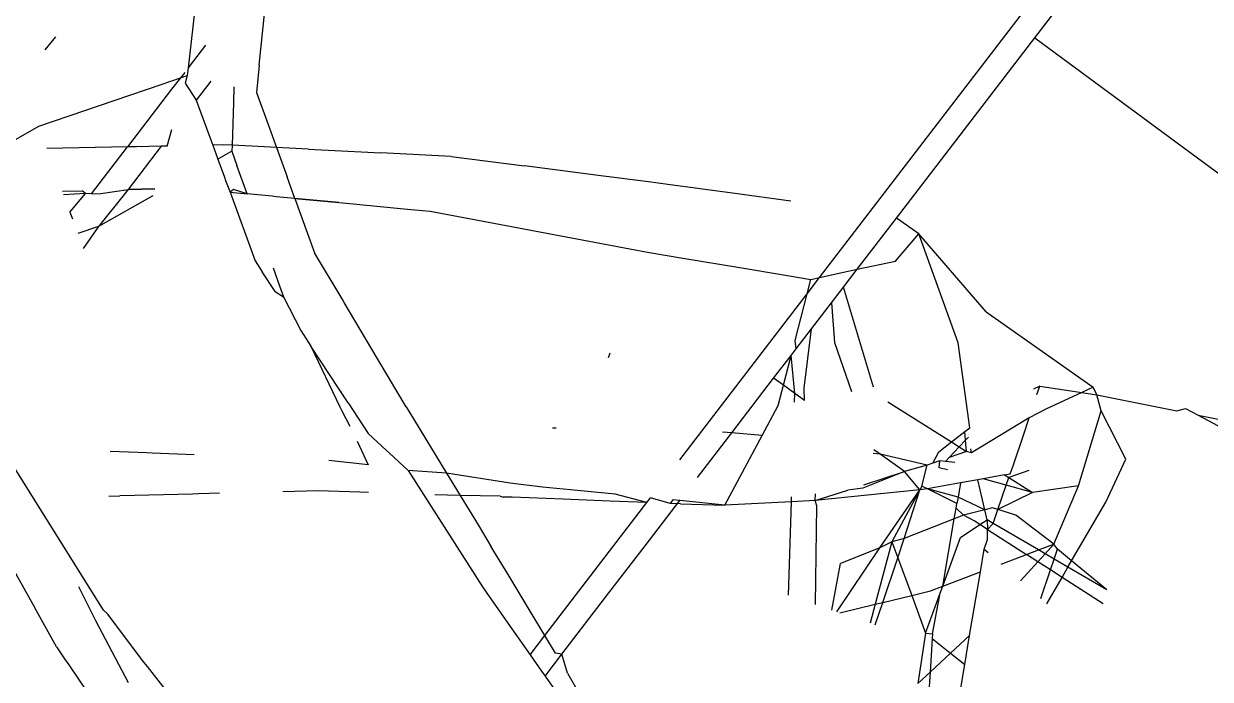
# Model space of a CAD drawing. Header units: inches. Extents: x 3324238 to 135265466, y -1036581 to 20094598.
# Drawn here: x 3354732.5178 to 3354732.8879, y -519088.9574 to -519088.753 of the extents above; entities that cross this region are included whole.
import ezdxf

# ---------------------------------------------------------------- set-up
doc = ezdxf.new("R2010")
doc.units = ezdxf.units.IN
doc.header["$MEASUREMENT"] = 0

msp = doc.modelspace()

# ---------------------------------------------------------------- linework, layer by layer
for p, q in [((3354732.76604, -519088.83211, 0.00267), (3354732.87923, -519088.68457, 0.00267)), ((3354732.8332, -519088.75732, 0.00267), (3354732.88539, -519088.68929, 0.00267)), ((3354732.57371, -519088.72611, 0.00267), (3354732.56909, -519088.76673, 0.00267)), ((3354732.59127, -519088.76587, 0.00267), (3354732.59296, -519088.74893, 0.00267)), ((3354732.52447, -519088.76114, 0.00267), (3354732.52785, -519088.75701, 0.00267)), ((3354732.79, -519088.81363, 0.00267), (3354732.8332, -519088.75732, 0.00267)), ((3354732.8332, -519088.75732, 0.00267), (3354732.89741, -519088.80478, 0.00267)), ((3354732.57453, -519088.75963, 0.00267), (3354732.56909, -519088.76673, 0.00267)), ((3354732.59127, -519088.76587, 0.00267), (3354732.59043, -519088.77439, 0.00267)), ((3354732.56069, -519088.77192, 0.00267), (3354732.56667, -519088.76988, 0.00267)), ((3354732.56667, -519088.76988, 0.00267), (3354732.56385, -519088.77335, 0.00267)), ((3354732.568, -519088.76815, 0.00267), (3354732.56667, -519088.76988, 0.00267)), ((3354732.56667, -519088.76988, 0.00267), (3354732.56881, -519088.76915, 0.00267)), ((3354732.56881, -519088.76915, 0.00267), (3354732.56813, -519088.77155, 0.00267)), ((3354732.56909, -519088.76673, 0.00267), (3354732.56881, -519088.76915, 0.00267)), ((3354732.52247, -519088.78496, 0.00267), (3354732.56069, -519088.77192, 0.00267)), ((3354732.56385, -519088.77335, 0.00267), (3354732.55019, -519088.79138, 0.00267)), ((3354732.56813, -519088.77155, 0.00267), (3354732.57163, -519088.77684, 0.00267)), ((3354732.57615, -519088.77093, 0.00267), (3354732.57163, -519088.77684, 0.00267)), ((3354732.58333, -519088.77267, 0.00267), (3354732.58318, -519088.77753, 0.00267)), ((3354732.57163, -519088.77684, 0.00267), (3354732.57554, -519088.78754, 0.00267)), ((3354732.58318, -519088.77753, 0.00267), (3354732.58278, -519088.79087, 0.00267)), ((3354732.59043, -519088.77439, 0.00267), (3354732.59406, -519088.78442, 0.00267)), ((3354732.48079, -519088.80859, 0.00267), (3354732.52247, -519088.78496, 0.00267)), ((3354732.59406, -519088.78442, 0.00267), (3354732.59665, -519088.79158, 0.00267)), ((3354732.56253, -519088.79111, 0.00267), (3354732.56401, -519088.78592, 0.00267)), ((3354732.57554, -519088.78754, 0.00267), (3354732.57674, -519088.7908, 0.00267)), ((3354732.55019, -519088.79138, 0.00267), (3354732.52501, -519088.79193, 0.00267)), ((3354732.53895, -519088.80604, 0.00267), (3354732.55019, -519088.79138, 0.00267)), ((3354732.55299, -519088.79132, 0.00267), (3354732.55019, -519088.79138, 0.00267)), ((3354732.5607, -519088.79115, 0.00267), (3354732.55037, -519088.80467, 0.00267)), ((3354732.5607, -519088.79115, 0.00267), (3354732.55299, -519088.79132, 0.00267)), ((3354732.56253, -519088.79111, 0.00267), (3354732.5607, -519088.79115, 0.00267)), ((3354732.58011, -519088.79073, 0.00267), (3354732.57674, -519088.7908, 0.00267)), ((3354732.57674, -519088.7908, 0.00267), (3354732.57835, -519088.7952, 0.00267)), ((3354732.58278, -519088.79087, 0.00267), (3354732.58011, -519088.79073, 0.00267)), ((3354732.58278, -519088.79087, 0.00267), (3354732.58272, -519088.79273, 0.00267)), ((3354732.58891, -519088.79118, 0.00267), (3354732.58278, -519088.79087, 0.00267)), ((3354732.59665, -519088.79158, 0.00267), (3354732.58891, -519088.79118, 0.00267)), ((3354732.60661, -519088.79209, 0.00267), (3354732.59665, -519088.79158, 0.00267)), ((3354732.59665, -519088.79158, 0.00267), (3354732.59997, -519088.80075, 0.00267)), ((3354732.60661, -519088.79209, 0.00267), (3354732.62916, -519088.79325, 0.00267)), ((3354732.58272, -519088.79273, 0.00267), (3354732.57835, -519088.7952, 0.00267)), ((3354732.57835, -519088.7952, 0.00267), (3354732.58042, -519088.80085, 0.00267)), ((3354732.58272, -519088.79273, 0.00267), (3354732.58431, -519088.79722, 0.00267)), ((3354732.65112, -519088.79437, 0.00267), (3354732.62916, -519088.79325, 0.00267)), ((3354732.65112, -519088.79437, 0.00267), (3354732.674, -519088.79731, 0.00267)), ((3354732.58744, -519088.80605, 0.00267), (3354732.58431, -519088.79722, 0.00267)), ((3354732.69777, -519088.80037, 0.00267), (3354732.674, -519088.79731, 0.00267)), ((3354732.58042, -519088.80085, 0.00267), (3354732.58078, -519088.80185, 0.00267)), ((3354732.58078, -519088.80185, 0.00267), (3354732.58214, -519088.80555, 0.00267)), ((3354732.60239, -519088.80746, 0.00267), (3354732.59997, -519088.80075, 0.00267)), ((3354732.7127, -519088.80228, 0.00267), (3354732.69777, -519088.80037, 0.00267)), ((3354732.71874, -519088.80311, 0.00267), (3354732.7127, -519088.80228, 0.00267)), ((3354732.73886, -519088.80584, 0.00267), (3354732.71874, -519088.80311, 0.00267)), ((3354732.52985, -519088.80521, 0.00267), (3354732.53605, -519088.80505, 0.00267)), ((3354732.53701, -519088.80588, 0.00267), (3354732.53025, -519088.80631, 0.00267)), ((3354732.53221, -519088.81169, 0.00267), (3354732.53701, -519088.80588, 0.00267)), ((3354732.53701, -519088.80588, 0.00267), (3354732.53605, -519088.80505, 0.00267)), ((3354732.53895, -519088.80604, 0.00267), (3354732.53701, -519088.80588, 0.00267)), ((3354732.53895, -519088.80604, 0.00267), (3354732.5418, -519088.80595, 0.00267)), ((3354732.54958, -519088.8057, 0.00267), (3354732.54108, -519088.81621, 0.00267)), ((3354732.55809, -519088.80662, 0.00267), (3354732.54108, -519088.81621, 0.00267)), ((3354732.5418, -519088.80595, 0.00267), (3354732.55037, -519088.80467, 0.00267)), ((3354732.55037, -519088.80467, 0.00267), (3354732.54958, -519088.8057, 0.00267)), ((3354732.55037, -519088.80467, 0.00267), (3354732.55871, -519088.80445, 0.00267)), ((3354732.55871, -519088.80445, 0.00267), (3354732.55037, -519088.80467, 0.00267)), ((3354732.58319, -519088.80465, 0.00267), (3354732.58214, -519088.80555, 0.00267)), ((3354732.58214, -519088.80555, 0.00267), (3354732.58994, -519088.82688, 0.00267)), ((3354732.58214, -519088.80555, 0.00267), (3354732.58744, -519088.80605, 0.00267)), ((3354732.58744, -519088.80605, 0.00267), (3354732.58319, -519088.80465, 0.00267)), ((3354732.59533, -519088.80679, 0.00267), (3354732.58744, -519088.80605, 0.00267)), ((3354732.59651, -519088.80691, 0.00267), (3354732.59533, -519088.80679, 0.00267)), ((3354732.60239, -519088.80746, 0.00267), (3354732.59651, -519088.80691, 0.00267)), ((3354732.75702, -519088.80832, 0.00267), (3354732.73886, -519088.80584, 0.00267)), ((3354732.60239, -519088.80746, 0.00267), (3354732.60851, -519088.82438, 0.00267)), ((3354732.61605, -519088.80875, 0.00267), (3354732.60239, -519088.80746, 0.00267)), ((3354732.60239, -519088.80746, 0.00267), (3354732.61605, -519088.80875, 0.00267)), ((3354732.61605, -519088.80875, 0.00267), (3354732.61728, -519088.80886, 0.00267)), ((3354732.61728, -519088.80886, 0.00267), (3354732.63853, -519088.81087, 0.00267)), ((3354732.63853, -519088.81087, 0.00267), (3354732.63975, -519088.81098, 0.00267)), ((3354732.53221, -519088.81169, 0.00267), (3354732.53298, -519088.81383, 0.00267)), ((3354732.63975, -519088.81098, 0.00267), (3354732.64461, -519088.81144, 0.00267)), ((3354732.64461, -519088.81144, 0.00267), (3354732.71234, -519088.82424, 0.00267)), ((3354732.77777, -519088.82957, 0.00267), (3354732.79, -519088.81363, 0.00267)), ((3354732.79701, -519088.81854, 0.00267), (3354732.79, -519088.81363, 0.00267)), ((3354732.54108, -519088.81621, 0.00267), (3354732.53465, -519088.81839, 0.00267)), ((3354732.54108, -519088.81621, 0.00267), (3354732.53634, -519088.82303, 0.00267)), ((3354732.78968, -519088.82698, 0.00267), (3354732.79701, -519088.81854, 0.00267)), ((3354732.80924, -519088.85245, 0.00267), (3354732.79701, -519088.81854, 0.00267)), ((3354732.81797, -519088.84282, 0.00267), (3354732.79701, -519088.81854, 0.00267)), ((3354732.61709, -519088.83881, 0.00267), (3354732.60851, -519088.82438, 0.00267)), ((3354732.71234, -519088.82424, 0.00267), (3354732.72334, -519088.82607, 0.00267)), ((3354732.58994, -519088.82688, 0.00267), (3354732.59219, -519088.83031, 0.00267)), ((3354732.59561, -519088.82908, 0.00267), (3354732.59761, -519088.83472, 0.00267)), ((3354732.72334, -519088.82607, 0.00267), (3354732.74121, -519088.82904, 0.00267)), ((3354732.74121, -519088.82904, 0.00267), (3354732.75479, -519088.8313, 0.00267)), ((3354732.77777, -519088.82957, 0.00267), (3354732.78968, -519088.82698, 0.00267)), ((3354732.59624, -519088.83651, 0.00267), (3354732.59219, -519088.83031, 0.00267)), ((3354732.75479, -519088.8313, 0.00267), (3354732.76328, -519088.83271, 0.00267)), ((3354732.76212, -519088.83721, 0.00267), (3354732.76604, -519088.83211, 0.00267)), ((3354732.76212, -519088.83721, 0.00267), (3354732.76328, -519088.83271, 0.00267)), ((3354732.76328, -519088.83271, 0.00267), (3354732.76604, -519088.83211, 0.00267)), ((3354732.76604, -519088.83211, 0.00267), (3354732.77492, -519088.83019, 0.00267)), ((3354732.77348, -519088.83516, 0.00267), (3354732.77777, -519088.82957, 0.00267)), ((3354732.77492, -519088.83019, 0.00267), (3354732.77777, -519088.82957, 0.00267)), ((3354732.59624, -519088.83651, 0.00267), (3354732.59883, -519088.83816, 0.00267)), ((3354732.59761, -519088.83472, 0.00267), (3354732.59883, -519088.83816, 0.00267)), ((3354732.76979, -519088.83997, 0.00267), (3354732.77348, -519088.83516, 0.00267)), ((3354732.78287, -519088.86634, 0.00267), (3354732.77348, -519088.83516, 0.00267)), ((3354732.59883, -519088.83816, 0.00267), (3354732.6042, -519088.84866, 0.00267)), ((3354732.61775, -519088.83992, 0.00267), (3354732.61709, -519088.83881, 0.00267)), ((3354732.62804, -519088.85723, 0.00267), (3354732.61775, -519088.83992, 0.00267)), ((3354732.7224, -519088.88899, 0.00267), (3354732.76212, -519088.83721, 0.00267)), ((3354732.75838, -519088.85177, 0.00267), (3354732.76212, -519088.83721, 0.00267)), ((3354732.76356, -519088.84809, 0.00267), (3354732.76979, -519088.83997, 0.00267)), ((3354732.76979, -519088.83997, 0.00267), (3354732.77065, -519088.85237, 0.00267)), ((3354732.81797, -519088.84282, 0.00267), (3354732.8514, -519088.86633, 0.00267)), ((3354732.6042, -519088.84866, 0.00267), (3354732.60666, -519088.85242, 0.00267)), ((3354732.75873, -519088.85438, 0.00267), (3354732.76356, -519088.84809, 0.00267)), ((3354732.76118, -519088.8666, 0.00267), (3354732.76356, -519088.84809, 0.00267)), ((3354732.60666, -519088.85242, 0.00267), (3354732.60739, -519088.85354, 0.00267)), ((3354732.60739, -519088.85354, 0.00267), (3354732.61637, -519088.87244, 0.00267)), ((3354732.61895, -519088.8712, 0.00267), (3354732.60739, -519088.85354, 0.00267)), ((3354732.75718, -519088.8564, 0.00267), (3354732.75873, -519088.85438, 0.00267)), ((3354732.75873, -519088.85438, 0.00267), (3354732.75838, -519088.85177, 0.00267)), ((3354732.77065, -519088.85237, 0.00267), (3354732.77598, -519088.86766, 0.00267)), ((3354732.81286, -519088.879, 0.00267), (3354732.80924, -519088.85245, 0.00267)), ((3354732.62871, -519088.85836, 0.00267), (3354732.62804, -519088.85723, 0.00267)), ((3354732.63708, -519088.87245, 0.00267), (3354732.62871, -519088.85836, 0.00267)), ((3354732.7006, -519088.85571, 0.00267), (3354732.70005, -519088.85717, 0.00267)), ((3354732.7517, -519088.86356, 0.00267), (3354732.75718, -519088.8564, 0.00267)), ((3354732.75478, -519088.86575, 0.00267), (3354732.75718, -519088.8564, 0.00267)), ((3354732.75829, -519088.86825, 0.00267), (3354732.75718, -519088.8564, 0.00267)), ((3354732.73863, -519088.88059, 0.00267), (3354732.7517, -519088.86356, 0.00267)), ((3354732.75478, -519088.86575, 0.00267), (3354732.7517, -519088.86356, 0.00267)), ((3354732.75316, -519088.87202, 0.00267), (3354732.75478, -519088.86575, 0.00267)), ((3354732.75829, -519088.86825, 0.00267), (3354732.75478, -519088.86575, 0.00267)), ((3354732.8347, -519088.86598, 0.00267), (3354732.83274, -519088.8669, 0.00267)), ((3354732.83382, -519088.86866, 0.00267), (3354732.8347, -519088.86598, 0.00267)), ((3354732.8347, -519088.86598, 0.00267), (3354732.84783, -519088.86799, 0.00267)), ((3354732.8514, -519088.86633, 0.00267), (3354732.84783, -519088.86799, 0.00267)), ((3354732.85247, -519088.8687, 0.00267), (3354732.8514, -519088.86633, 0.00267)), ((3354732.7582, -519088.87105, 0.00267), (3354732.75829, -519088.86825, 0.00267)), ((3354732.76138, -519088.87045, 0.00267), (3354732.75829, -519088.86825, 0.00267)), ((3354732.76138, -519088.87045, 0.00267), (3354732.76118, -519088.8666, 0.00267)), ((3354732.84783, -519088.86799, 0.00267), (3354732.83659, -519088.87318, 0.00267)), ((3354732.84783, -519088.86799, 0.00267), (3354732.85247, -519088.8687, 0.00267)), ((3354732.85384, -519088.87375, 0.00267), (3354732.85247, -519088.8687, 0.00267)), ((3354732.85247, -519088.8687, 0.00267), (3354732.87744, -519088.87373, 0.00267)), ((3354732.61637, -519088.87244, 0.00267), (3354732.61702, -519088.87373, 0.00267)), ((3354732.61702, -519088.87373, 0.00267), (3354732.61947, -519088.8785, 0.00267)), ((3354732.61895, -519088.8712, 0.00267), (3354732.62523, -519088.88079, 0.00267)), ((3354732.63708, -519088.87245, 0.00267), (3354732.63968, -519088.87672, 0.00267)), ((3354732.74813, -519088.88139, 0.00267), (3354732.75316, -519088.87202, 0.00267)), ((3354732.78736, -519088.87088, 0.00267), (3354732.80718, -519088.8834, 0.00267)), ((3354732.83659, -519088.87318, 0.00267), (3354732.83143, -519088.87593, 0.00267)), ((3354732.84679, -519088.8971, 0.00267), (3354732.85384, -519088.87375, 0.00267)), ((3354732.86158, -519088.88882, 0.00267), (3354732.85384, -519088.87375, 0.00267)), ((3354732.87744, -519088.87373, 0.00267), (3354732.8802, -519088.87294, 0.00267)), ((3354732.8802, -519088.87294, 0.00267), (3354732.88409, -519088.87503, 0.00267)), ((3354732.54264, -519088.93586, 0.00267), (3354732.5049, -519088.8755, 0.00267)), ((3354732.63968, -519088.87672, 0.00267), (3354732.64966, -519088.89314, 0.00267)), ((3354732.83143, -519088.87593, 0.00267), (3354732.81347, -519088.88684, 0.00267)), ((3354732.82977, -519088.88096, 0.00267), (3354732.83143, -519088.87593, 0.00267)), ((3354732.88409, -519088.87503, 0.00267), (3354732.90412, -519088.8858, 0.00267)), ((3354732.88409, -519088.87503, 0.00267), (3354732.92163, -519088.88242, 0.00267)), ((3354732.62523, -519088.88079, 0.00267), (3354732.63097, -519088.88608, 0.00267)), ((3354732.68269, -519088.87906, 0.00267), (3354732.68382, -519088.87905, 0.00267)), ((3354732.72793, -519088.89453, 0.00267), (3354732.73863, -519088.88059, 0.00267)), ((3354732.73863, -519088.88059, 0.00267), (3354732.73576, -519088.88035, 0.00267)), ((3354732.74813, -519088.88139, 0.00267), (3354732.73863, -519088.88059, 0.00267)), ((3354732.80718, -519088.8834, 0.00267), (3354732.81135, -519088.88017, 0.00267)), ((3354732.81135, -519088.88017, 0.00267), (3354732.81286, -519088.879, 0.00267)), ((3354732.81156, -519088.88288, 0.00267), (3354732.81135, -519088.88017, 0.00267)), ((3354732.82637, -519088.89082, 0.00267), (3354732.82977, -519088.88096, 0.00267)), ((3354732.62182, -519088.88312, 0.00267), (3354732.62528, -519088.89054, 0.00267)), ((3354732.73647, -519088.90309, 0.00267), (3354732.74813, -519088.88139, 0.00267)), ((3354732.80324, -519088.88646, 0.00267), (3354732.80718, -519088.8834, 0.00267)), ((3354732.80718, -519088.8834, 0.00267), (3354732.80961, -519088.88494, 0.00267)), ((3354732.81156, -519088.88288, 0.00267), (3354732.80961, -519088.88494, 0.00267)), ((3354732.81244, -519088.88196, 0.00267), (3354732.81156, -519088.88288, 0.00267)), ((3354732.81182, -519088.88634, 0.00267), (3354732.81156, -519088.88288, 0.00267)), ((3354732.55614, -519088.88684, 0.00267), (3354732.54477, -519088.88637, 0.00267)), ((3354732.5579, -519088.88692, 0.00267), (3354732.55614, -519088.88684, 0.00267)), ((3354732.57099, -519088.88746, 0.00267), (3354732.5579, -519088.88692, 0.00267)), ((3354732.63097, -519088.88608, 0.00267), (3354732.63191, -519088.88694, 0.00267)), ((3354732.63191, -519088.88694, 0.00267), (3354732.63775, -519088.89231, 0.00267)), ((3354732.78497, -519088.88723, 0.00267), (3354732.78272, -519088.88698, 0.00267)), ((3354732.78497, -519088.88723, 0.00267), (3354732.783, -519088.88583, 0.00267)), ((3354732.79957, -519088.8907, 0.00267), (3354732.78497, -519088.88723, 0.00267)), ((3354732.79255, -519088.89262, 0.00267), (3354732.78497, -519088.88723, 0.00267)), ((3354732.80137, -519088.89006, 0.00267), (3354732.80324, -519088.88646, 0.00267)), ((3354732.80645, -519088.88825, 0.00267), (3354732.80529, -519088.88947, 0.00267)), ((3354732.80961, -519088.88494, 0.00267), (3354732.80645, -519088.88825, 0.00267)), ((3354732.81182, -519088.88634, 0.00267), (3354732.80645, -519088.88825, 0.00267)), ((3354732.80961, -519088.88494, 0.00267), (3354732.81182, -519088.88634, 0.00267)), ((3354732.81347, -519088.88684, 0.00267), (3354732.81182, -519088.88634, 0.00267)), ((3354732.81347, -519088.88684, 0.00267), (3354732.81319, -519088.88561, 0.00267)), ((3354732.62528, -519088.89054, 0.00267), (3354732.61291, -519088.88922, 0.00267)), ((3354732.79957, -519088.8907, 0.00267), (3354732.79255, -519088.89262, 0.00267)), ((3354732.79794, -519088.89719, 0.00267), (3354732.79957, -519088.8907, 0.00267)), ((3354732.80137, -519088.89006, 0.00267), (3354732.79957, -519088.8907, 0.00267)), ((3354732.80355, -519088.88928, 0.00267), (3354732.80137, -519088.89006, 0.00267)), ((3354732.80333, -519088.89153, 0.00267), (3354732.80355, -519088.88928, 0.00267)), ((3354732.80589, -519088.89209, 0.00267), (3354732.80333, -519088.89153, 0.00267)), ((3354732.80529, -519088.88947, 0.00267), (3354732.80355, -519088.88928, 0.00267)), ((3354732.80825, -519088.8898, 0.00267), (3354732.80529, -519088.88947, 0.00267)), ((3354732.82548, -519088.89339, 0.00267), (3354732.82637, -519088.89082, 0.00267)), ((3354732.85534, -519088.90222, 0.00267), (3354732.86158, -519088.88882, 0.00267)), ((3354732.64966, -519088.89314, 0.00267), (3354732.63775, -519088.89231, 0.00267)), ((3354732.63775, -519088.89231, 0.00267), (3354732.66093, -519088.92864, 0.00267)), ((3354732.66949, -519088.89627, 0.00267), (3354732.64966, -519088.89314, 0.00267)), ((3354732.64966, -519088.89314, 0.00267), (3354732.65391, -519088.90012, 0.00267)), ((3354732.79255, -519088.89262, 0.00267), (3354732.7795, -519088.89783, 0.00267)), ((3354732.77981, -519088.89678, 0.00267), (3354732.79255, -519088.89262, 0.00267)), ((3354732.79733, -519088.89832, 0.00267), (3354732.79255, -519088.89262, 0.00267)), ((3354732.8154, -519088.89522, 0.00267), (3354732.80995, -519088.89621, 0.00267)), ((3354732.81708, -519088.89492, 0.00267), (3354732.8154, -519088.89522, 0.00267)), ((3354732.81755, -519088.90456, 0.00267), (3354732.8154, -519088.89522, 0.00267)), ((3354732.82374, -519088.89371, 0.00267), (3354732.81708, -519088.89492, 0.00267)), ((3354732.82427, -519088.89691, 0.00267), (3354732.81708, -519088.89492, 0.00267)), ((3354732.82374, -519088.89371, 0.00267), (3354732.82548, -519088.89339, 0.00267)), ((3354732.82374, -519088.89371, 0.00267), (3354732.82509, -519088.89455, 0.00267)), ((3354732.82427, -519088.89691, 0.00267), (3354732.82509, -519088.89455, 0.00267)), ((3354732.83128, -519088.89234, 0.00267), (3354732.82509, -519088.89455, 0.00267)), ((3354732.82509, -519088.89455, 0.00267), (3354732.83245, -519088.89918, 0.00267)), ((3354732.57042, -519088.89965, 0.00267), (3354732.54779, -519088.9002, 0.00267)), ((3354732.57235, -519088.8996, 0.00267), (3354732.57042, -519088.89965, 0.00267)), ((3354732.57887, -519088.89944, 0.00267), (3354732.57235, -519088.8996, 0.00267)), ((3354732.6096, -519088.8987, 0.00267), (3354732.59865, -519088.89896, 0.00267)), ((3354732.62264, -519088.89911, 0.00267), (3354732.6096, -519088.8987, 0.00267)), ((3354732.62532, -519088.8992, 0.00267), (3354732.62264, -519088.89911, 0.00267)), ((3354732.67961, -519088.89753, 0.00267), (3354732.66949, -519088.89627, 0.00267)), ((3354732.68831, -519088.89838, 0.00267), (3354732.67961, -519088.89753, 0.00267)), ((3354732.70227, -519088.89975, 0.00267), (3354732.68831, -519088.89838, 0.00267)), ((3354732.79733, -519088.89832, 0.00267), (3354732.76465, -519088.90172, 0.00267)), ((3354732.76465, -519088.90172, 0.00267), (3354732.77481, -519088.89841, 0.00267)), ((3354732.76465, -519088.90172, 0.00267), (3354732.76475, -519088.89964, 0.00267)), ((3354732.7795, -519088.89783, 0.00267), (3354732.77481, -519088.89841, 0.00267)), ((3354732.78486, -519088.91647, 0.00267), (3354732.79733, -519088.89832, 0.00267)), ((3354732.79733, -519088.89832, 0.00267), (3354732.7886, -519088.91461, 0.00267)), ((3354732.79245, -519088.9135, 0.00267), (3354732.79733, -519088.89832, 0.00267)), ((3354732.79794, -519088.89719, 0.00267), (3354732.79733, -519088.89832, 0.00267)), ((3354732.79971, -519088.89807, 0.00267), (3354732.79733, -519088.89832, 0.00267)), ((3354732.79971, -519088.89807, 0.00267), (3354732.79794, -519088.89719, 0.00267)), ((3354732.80995, -519088.89621, 0.00267), (3354732.79971, -519088.89807, 0.00267)), ((3354732.80889, -519088.90263, 0.00267), (3354732.79971, -519088.89807, 0.00267)), ((3354732.80922, -519088.90065, 0.00267), (3354732.79971, -519088.89807, 0.00267)), ((3354732.80995, -519088.89621, 0.00267), (3354732.80922, -519088.90065, 0.00267)), ((3354732.82167, -519088.90447, 0.00267), (3354732.82427, -519088.89691, 0.00267)), ((3354732.83245, -519088.89918, 0.00267), (3354732.82167, -519088.90447, 0.00267)), ((3354732.83245, -519088.89918, 0.00267), (3354732.82427, -519088.89691, 0.00267)), ((3354732.84679, -519088.8971, 0.00267), (3354732.83245, -519088.89918, 0.00267)), ((3354732.83912, -519088.91526, 0.00267), (3354732.84679, -519088.8971, 0.00267)), ((3354732.54435, -519088.90028, 0.00267), (3354732.54779, -519088.9002, 0.00267)), ((3354732.65391, -519088.90012, 0.00267), (3354732.64598, -519088.89987, 0.00267)), ((3354732.6664, -519088.90029, 0.00267), (3354732.65391, -519088.90012, 0.00267)), ((3354732.65391, -519088.90012, 0.00267), (3354732.65949, -519088.9093, 0.00267)), ((3354732.6664, -519088.90029, 0.00267), (3354732.66738, -519088.90063, 0.00267)), ((3354732.67012, -519088.90063, 0.00267), (3354732.66738, -519088.90063, 0.00267)), ((3354732.6861, -519088.90127, 0.00267), (3354732.67012, -519088.90063, 0.00267)), ((3354732.68033, -519088.94382, 0.00267), (3354732.71217, -519088.90233, 0.00267)), ((3354732.70065, -519088.90186, 0.00267), (3354732.6861, -519088.90127, 0.00267)), ((3354732.71217, -519088.90233, 0.00267), (3354732.70065, -519088.90186, 0.00267)), ((3354732.71217, -519088.90233, 0.00267), (3354732.70227, -519088.89975, 0.00267)), ((3354732.71159, -519088.91583, 0.00267), (3354732.72242, -519088.90172, 0.00267)), ((3354732.71217, -519088.90233, 0.00267), (3354732.71332, -519088.90083, 0.00267)), ((3354732.7194, -519088.90262, 0.00267), (3354732.71332, -519088.90083, 0.00267)), ((3354732.72025, -519088.9015, 0.00267), (3354732.7194, -519088.90262, 0.00267)), ((3354732.72262, -519088.90275, 0.00267), (3354732.7194, -519088.90262, 0.00267)), ((3354732.72242, -519088.90172, 0.00267), (3354732.72025, -519088.9015, 0.00267)), ((3354732.73647, -519088.90309, 0.00267), (3354732.72242, -519088.90172, 0.00267)), ((3354732.72262, -519088.90275, 0.00267), (3354732.73647, -519088.90309, 0.00267)), ((3354732.75723, -519088.90208, 0.00267), (3354732.73647, -519088.90309, 0.00267)), ((3354732.75635, -519088.93121, 0.00267), (3354732.75723, -519088.90208, 0.00267)), ((3354732.75723, -519088.90208, 0.00267), (3354732.75727, -519088.90055, 0.00267)), ((3354732.76465, -519088.90172, 0.00267), (3354732.75723, -519088.90208, 0.00267)), ((3354732.76515, -519088.90332, 0.00267), (3354732.76465, -519088.90172, 0.00267)), ((3354732.7648, -519088.93412, 0.00267), (3354732.76515, -519088.90332, 0.00267)), ((3354732.80863, -519088.90406, 0.00267), (3354732.80889, -519088.90263, 0.00267)), ((3354732.80922, -519088.90065, 0.00267), (3354732.80889, -519088.90263, 0.00267)), ((3354732.81755, -519088.90456, 0.00267), (3354732.80922, -519088.90065, 0.00267)), ((3354732.84466, -519088.92052, 0.00267), (3354732.85534, -519088.90222, 0.00267)), ((3354732.80799, -519088.90741, 0.00267), (3354732.80863, -519088.90406, 0.00267)), ((3354732.81096, -519088.90625, 0.00267), (3354732.80799, -519088.90741, 0.00267)), ((3354732.81096, -519088.90625, 0.00267), (3354732.80863, -519088.90406, 0.00267)), ((3354732.81755, -519088.90456, 0.00267), (3354732.81096, -519088.90625, 0.00267)), ((3354732.81425, -519088.90806, 0.00267), (3354732.81096, -519088.90625, 0.00267)), ((3354732.81996, -519088.90395, 0.00267), (3354732.81755, -519088.90456, 0.00267)), ((3354732.81828, -519088.90771, 0.00267), (3354732.81755, -519088.90456, 0.00267)), ((3354732.82167, -519088.90447, 0.00267), (3354732.81996, -519088.90395, 0.00267)), ((3354732.82017, -519088.90882, 0.00267), (3354732.82167, -519088.90447, 0.00267)), ((3354732.8273, -519088.9062, 0.00267), (3354732.82167, -519088.90447, 0.00267)), ((3354732.83912, -519088.91526, 0.00267), (3354732.8273, -519088.9062, 0.00267)), ((3354732.65949, -519088.9093, 0.00267), (3354732.66362, -519088.9161, 0.00267)), ((3354732.80799, -519088.90741, 0.00267), (3354732.79245, -519088.9135, 0.00267)), ((3354732.80443, -519088.92843, 0.00267), (3354732.80799, -519088.90741, 0.00267)), ((3354732.81001, -519088.91318, 0.00267), (3354732.81603, -519088.9092, 0.00267)), ((3354732.81603, -519088.9092, 0.00267), (3354732.81425, -519088.90806, 0.00267)), ((3354732.81603, -519088.9092, 0.00267), (3354732.81828, -519088.90771, 0.00267)), ((3354732.81836, -519088.9107, 0.00267), (3354732.81603, -519088.9092, 0.00267)), ((3354732.82017, -519088.90882, 0.00267), (3354732.81828, -519088.90771, 0.00267)), ((3354732.81828, -519088.90771, 0.00267), (3354732.81836, -519088.9107, 0.00267)), ((3354732.81836, -519088.9107, 0.00267), (3354732.82017, -519088.90882, 0.00267)), ((3354732.81846, -519088.91379, 0.00267), (3354732.81836, -519088.9107, 0.00267)), ((3354732.81836, -519088.9107, 0.00267), (3354732.83055, -519088.91851, 0.00267)), ((3354732.8343, -519088.91709, 0.00267), (3354732.82017, -519088.90882, 0.00267)), ((3354732.79245, -519088.9135, 0.00267), (3354732.7886, -519088.91461, 0.00267)), ((3354732.79042, -519088.91954, 0.00267), (3354732.79245, -519088.9135, 0.00267)), ((3354732.80443, -519088.92843, 0.00267), (3354732.81001, -519088.91318, 0.00267)), ((3354732.8174, -519088.91685, 0.00267), (3354732.81846, -519088.91379, 0.00267)), ((3354732.51096, -519088.91677, 0.00267), (3354732.52122, -519088.93512, 0.00267)), ((3354732.66855, -519088.92428, 0.00267), (3354732.66362, -519088.9161, 0.00267)), ((3354732.70034, -519088.9305, 0.00267), (3354732.71159, -519088.91583, 0.00267)), ((3354732.77137, -519088.93638, 0.00267), (3354732.78486, -519088.91647, 0.00267)), ((3354732.78486, -519088.91647, 0.00267), (3354732.77255, -519088.9213, 0.00267)), ((3354732.7886, -519088.91461, 0.00267), (3354732.78342, -519088.93405, 0.00267)), ((3354732.7886, -519088.91461, 0.00267), (3354732.78486, -519088.91647, 0.00267)), ((3354732.7886, -519088.91461, 0.00267), (3354732.79042, -519088.91954, 0.00267)), ((3354732.8162, -519088.92396, 0.00267), (3354732.8174, -519088.91685, 0.00267)), ((3354732.8174, -519088.91685, 0.00267), (3354732.81858, -519088.91788, 0.00267)), ((3354732.83055, -519088.91851, 0.00267), (3354732.8343, -519088.91709, 0.00267)), ((3354732.8343, -519088.91709, 0.00267), (3354732.83912, -519088.91526, 0.00267)), ((3354732.83637, -519088.9183, 0.00267), (3354732.8343, -519088.91709, 0.00267)), ((3354732.83912, -519088.91526, 0.00267), (3354732.83637, -519088.9183, 0.00267)), ((3354732.8402, -519088.91685, 0.00267), (3354732.83912, -519088.91526, 0.00267)), ((3354732.83917, -519088.91994, 0.00267), (3354732.8402, -519088.91685, 0.00267)), ((3354732.84466, -519088.92052, 0.00267), (3354732.8402, -519088.91685, 0.00267)), ((3354732.76982, -519088.93585, 0.00267), (3354732.77255, -519088.9213, 0.00267)), ((3354732.78573, -519088.93349, 0.00267), (3354732.79042, -519088.91954, 0.00267)), ((3354732.79042, -519088.91954, 0.00267), (3354732.79476, -519088.9313, 0.00267)), ((3354732.82271, -519088.92149, 0.00267), (3354732.83055, -519088.91851, 0.00267)), ((3354732.83411, -519088.9208, 0.00267), (3354732.82873, -519088.92675, 0.00267)), ((3354732.83411, -519088.9208, 0.00267), (3354732.83055, -519088.91851, 0.00267)), ((3354732.83637, -519088.9183, 0.00267), (3354732.83411, -519088.9208, 0.00267)), ((3354732.83804, -519088.92332, 0.00267), (3354732.83411, -519088.9208, 0.00267)), ((3354732.83917, -519088.91994, 0.00267), (3354732.83637, -519088.9183, 0.00267)), ((3354732.83804, -519088.92332, 0.00267), (3354732.83917, -519088.91994, 0.00267)), ((3354732.84352, -519088.92248, 0.00267), (3354732.83917, -519088.91994, 0.00267)), ((3354732.84352, -519088.92248, 0.00267), (3354732.84466, -519088.92052, 0.00267)), ((3354732.85562, -519088.92956, 0.00267), (3354732.84466, -519088.92052, 0.00267)), ((3354732.67511, -519088.93515, 0.00267), (3354732.66855, -519088.92428, 0.00267)), ((3354732.80443, -519088.92843, 0.00267), (3354732.8162, -519088.92396, 0.00267)), ((3354732.81284, -519088.94383, 0.00267), (3354732.8162, -519088.92396, 0.00267)), ((3354732.83505, -519088.93228, 0.00267), (3354732.83804, -519088.92332, 0.00267)), ((3354732.84167, -519088.92565, 0.00267), (3354732.83804, -519088.92332, 0.00267)), ((3354732.84167, -519088.92565, 0.00267), (3354732.84352, -519088.92248, 0.00267)), ((3354732.85562, -519088.92956, 0.00267), (3354732.84352, -519088.92248, 0.00267)), ((3354732.53486, -519088.92853, 0.00267), (3354732.54014, -519088.93914, 0.00267)), ((3354732.66093, -519088.92864, 0.00267), (3354732.66299, -519088.93157, 0.00267)), ((3354732.80064, -519088.92987, 0.00267), (3354732.80443, -519088.92843, 0.00267)), ((3354732.80363, -519088.93063, 0.00267), (3354732.80443, -519088.92843, 0.00267)), ((3354732.83687, -519088.93387, 0.00267), (3354732.84167, -519088.92565, 0.00267)), ((3354732.85452, -519088.93389, 0.00267), (3354732.84167, -519088.92565, 0.00267)), ((3354732.66299, -519088.93157, 0.00267), (3354732.67008, -519088.94171, 0.00267)), ((3354732.68566, -519088.94962, 0.00267), (3354732.70034, -519088.9305, 0.00267)), ((3354732.78573, -519088.93349, 0.00267), (3354732.79476, -519088.9313, 0.00267)), ((3354732.79476, -519088.9313, 0.00267), (3354732.80064, -519088.92987, 0.00267)), ((3354732.79476, -519088.9313, 0.00267), (3354732.79909, -519088.94305, 0.00267)), ((3354732.79909, -519088.94305, 0.00267), (3354732.80363, -519088.93063, 0.00267)), ((3354732.80126, -519088.94324, 0.00267), (3354732.80363, -519088.93063, 0.00267)), ((3354732.52806, -519088.94734, 0.00267), (3354732.52122, -519088.93512, 0.00267)), ((3354732.5439, -519088.93701, 0.00267), (3354732.54264, -519088.93586, 0.00267)), ((3354732.68033, -519088.94382, 0.00267), (3354732.67511, -519088.93515, 0.00267)), ((3354732.77238, -519088.93672, 0.00267), (3354732.78342, -519088.93405, 0.00267)), ((3354732.78342, -519088.93405, 0.00267), (3354732.78184, -519088.93998, 0.00267)), ((3354732.78337, -519088.9405, 0.00267), (3354732.78573, -519088.93349, 0.00267)), ((3354732.78342, -519088.93405, 0.00267), (3354732.78573, -519088.93349, 0.00267)), ((3354732.54014, -519088.93914, 0.00267), (3354732.55041, -519088.9584, 0.00267)), ((3354732.55526, -519088.95209, 0.00267), (3354732.5439, -519088.93701, 0.00267)), ((3354732.67008, -519088.94171, 0.00267), (3354732.67575, -519088.9498, 0.00267)), ((3354732.67575, -519088.9498, 0.00267), (3354732.68033, -519088.94382, 0.00267)), ((3354732.68363, -519088.94928, 0.00267), (3354732.68033, -519088.94382, 0.00267)), ((3354732.79909, -519088.94305, 0.00267), (3354732.79668, -519088.95873, 0.00267)), ((3354732.79909, -519088.94305, 0.00267), (3354732.80126, -519088.94324, 0.00267)), ((3354732.80126, -519088.94324, 0.00267), (3354732.80116, -519088.9447, 0.00267)), ((3354732.81284, -519088.94383, 0.00267), (3354732.80691, -519088.94929, 0.00267)), ((3354732.81132, -519088.95281, 0.00267), (3354732.81284, -519088.94383, 0.00267)), ((3354732.52806, -519088.94734, 0.00267), (3354732.53076, -519088.95134, 0.00267)), ((3354732.80116, -519088.9447, 0.00267), (3354732.80048, -519088.95523, 0.00267)), ((3354732.80116, -519088.9447, 0.00267), (3354732.80691, -519088.94929, 0.00267)), ((3354732.53076, -519088.95134, 0.00267), (3354732.53182, -519088.9529, 0.00267)), ((3354732.67575, -519088.9498, 0.00267), (3354732.67932, -519088.9549, 0.00267)), ((3354732.68042, -519088.95647, 0.00267), (3354732.68566, -519088.94962, 0.00267)), ((3354732.68566, -519088.94962, 0.00267), (3354732.68363, -519088.94928, 0.00267)), ((3354732.6874, -519088.95553, 0.00267), (3354732.68566, -519088.94962, 0.00267)), ((3354732.80691, -519088.94929, 0.00267), (3354732.80048, -519088.95523, 0.00267)), ((3354732.80691, -519088.94929, 0.00267), (3354732.81132, -519088.95281, 0.00267)), ((3354732.53182, -519088.9529, 0.00267), (3354732.54252, -519088.96869, 0.00267)), ((3354732.55636, -519088.95349, 0.00267), (3354732.55526, -519088.95209, 0.00267)), ((3354732.56796, -519088.96822, 0.00267), (3354732.55636, -519088.95349, 0.00267)), ((3354732.67932, -519088.9549, 0.00267), (3354732.68042, -519088.95647, 0.00267)), ((3354732.8078, -519088.9736, 0.00267), (3354732.81132, -519088.95281, 0.00267)), ((3354732.68042, -519088.95647, 0.00267), (3354732.69065, -519088.97108, 0.00267)), ((3354732.6874, -519088.95553, 0.00267), (3354732.70431, -519088.98507, 0.00267)), ((3354732.80048, -519088.95523, 0.00267), (3354732.79668, -519088.95873, 0.00267)), ((3354732.80048, -519088.95523, 0.00267), (3354732.79931, -519088.97321, 0.00267))]:
    msp.add_line(p, q)

doc.saveas('drawing.dxf')
